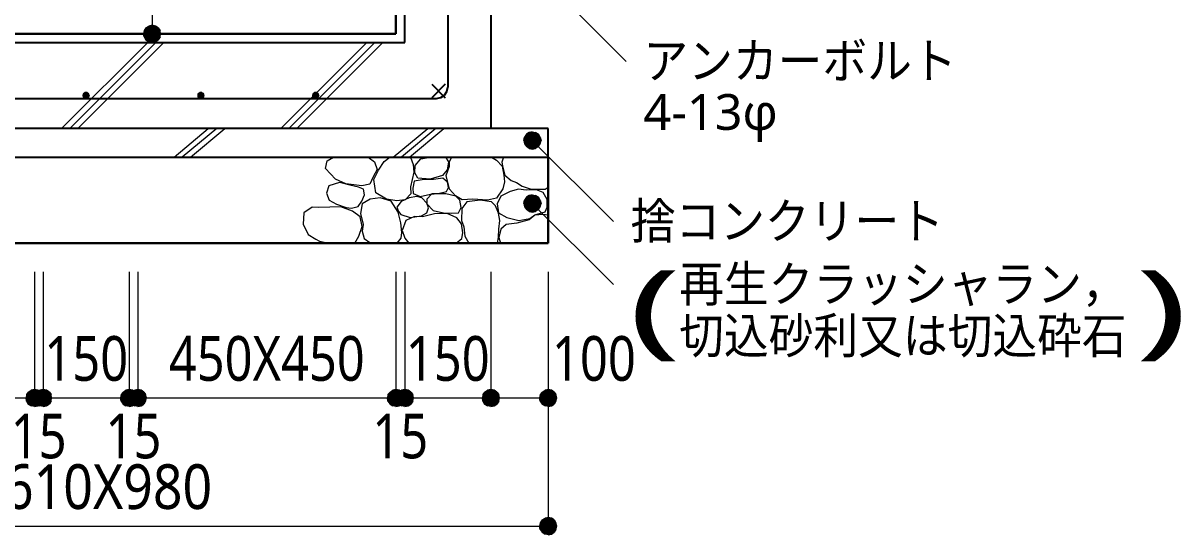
# Model space of a CAD drawing. Header units: millimetres. Extents: x 0 to 420, y 0 to 297.
# Drawn here: x 112.9 to 180.2, y 64.2 to 94 of the extents above; entities that cross this region are included whole.
import ezdxf
from ezdxf.enums import TextEntityAlignment as Align

# ---------------------------------------------------------------- set-up
doc = ezdxf.new("R2010")
doc.units = ezdxf.units.MM
doc.styles.add('kst32b', font='NotoSansJP-Variable.ttf')

msp = doc.modelspace()

# ---------------------------------------------------------------- hatches: boundary and pattern name
h = msp.add_hatch(color=7)
h.paths.add_polyline_path([(119.952, 93.536), (119.909, 93.345), (120.417, 93.345), (119.952, 93.536)])
h.paths.add_polyline_path([(119.909, 93.345), (120.417, 93.345), (119.952, 93.154), (119.909, 93.345)])
h.paths.add_polyline_path([(120.417, 93.345), (119.952, 93.154), (120.057, 92.985), (120.417, 93.345)])
h = msp.add_hatch(color=7)
h.paths.add_polyline_path([(120.417, 93.832), (120.227, 93.789), (120.417, 93.345), (120.417, 93.832)])
h.paths.add_polyline_path([(120.227, 93.789), (120.417, 93.345), (120.057, 93.684), (120.227, 93.789)])
h.paths.add_polyline_path([(120.417, 93.345), (120.057, 93.684), (119.952, 93.536), (120.417, 93.345)])
for points in [[(120.608, 93.789), (120.417, 93.832), (120.417, 93.345), (120.608, 93.789)], [(142.304, 87.609), (142.155, 87.503), (142.494, 87.143), (142.304, 87.609)], [(142.304, 83.947), (142.155, 83.841), (142.494, 83.481), (142.304, 83.947)], [(113.771, 72.623), (113.58, 72.665), (113.58, 72.178), (113.771, 72.623)], [(114.279, 72.623), (114.088, 72.665), (114.088, 72.178), (114.279, 72.623)], [(119.274, 72.623), (119.084, 72.665), (119.084, 72.178), (119.274, 72.623)], [(119.782, 72.623), (119.592, 72.665), (119.592, 72.178), (119.782, 72.623)], [(134.768, 72.623), (134.578, 72.665), (134.578, 72.178), (134.768, 72.623)], [(135.276, 72.623), (135.086, 72.665), (135.086, 72.178), (135.276, 72.623)], [(140.271, 72.623), (140.081, 72.665), (140.081, 72.178), (140.271, 72.623)], [(143.616, 72.623), (143.425, 72.665), (143.425, 72.178), (143.616, 72.623)], [(143.616, 65.193), (143.425, 65.236), (143.425, 64.728), (143.616, 65.193)]]:
    msp.add_hatch(color=7).paths.add_polyline_path(points)
h = msp.add_hatch(color=7)
h.paths.add_polyline_path([(120.904, 93.345), (120.883, 93.536), (120.417, 93.345), (120.904, 93.345)])
h.paths.add_polyline_path([(120.883, 93.536), (120.417, 93.345), (120.756, 93.684), (120.883, 93.536)])
h.paths.add_polyline_path([(120.417, 93.345), (120.756, 93.684), (120.608, 93.789), (120.417, 93.345)])
h = msp.add_hatch(color=7)
h.paths.add_polyline_path([(120.057, 92.985), (120.227, 92.879), (120.417, 93.345), (120.057, 92.985)])
h.paths.add_polyline_path([(120.227, 92.879), (120.417, 93.345), (120.417, 92.837), (120.227, 92.879)])
h.paths.add_polyline_path([(120.417, 93.345), (120.417, 92.837), (120.608, 92.879), (120.417, 93.345)])
h = msp.add_hatch(color=7)
h.paths.add_polyline_path([(120.608, 92.879), (120.756, 92.985), (120.417, 93.345), (120.608, 92.879)])
h.paths.add_polyline_path([(120.756, 92.985), (120.417, 93.345), (120.883, 93.154), (120.756, 92.985)])
h.paths.add_polyline_path([(120.417, 93.345), (120.883, 93.154), (120.904, 93.345), (120.417, 93.345)])
h = msp.add_hatch(color=7)
h.paths.add_polyline_path([(116.459, 89.853), (116.417, 89.747), (116.586, 89.747), (116.459, 89.853)])
h.paths.add_polyline_path([(116.417, 89.747), (116.586, 89.747), (116.459, 89.62), (116.417, 89.747)])
h.paths.add_polyline_path([(116.586, 89.747), (116.459, 89.62), (116.586, 89.577), (116.586, 89.747)])
h = msp.add_hatch(color=7)
h.paths.add_polyline_path([(116.755, 89.747), (116.692, 89.853), (116.586, 89.747), (116.755, 89.747)])
h.paths.add_polyline_path([(116.692, 89.853), (116.586, 89.747), (116.586, 89.895), (116.692, 89.853)])
h.paths.add_polyline_path([(116.586, 89.747), (116.586, 89.895), (116.459, 89.853), (116.586, 89.747)])
h = msp.add_hatch(color=7)
h.paths.add_polyline_path([(116.586, 89.577), (116.692, 89.62), (116.586, 89.747), (116.586, 89.577)])
h.paths.add_polyline_path([(116.692, 89.62), (116.586, 89.747), (116.755, 89.747), (116.692, 89.62)])
h = msp.add_hatch(color=7)
h.paths.add_polyline_path([(123.127, 89.853), (123.084, 89.747), (123.254, 89.747), (123.127, 89.853)])
h.paths.add_polyline_path([(123.084, 89.747), (123.254, 89.747), (123.127, 89.62), (123.084, 89.747)])
h.paths.add_polyline_path([(123.254, 89.747), (123.127, 89.62), (123.254, 89.577), (123.254, 89.747)])
h = msp.add_hatch(color=7)
h.paths.add_polyline_path([(123.423, 89.747), (123.359, 89.853), (123.254, 89.747), (123.423, 89.747)])
h.paths.add_polyline_path([(123.359, 89.853), (123.254, 89.747), (123.254, 89.895), (123.359, 89.853)])
h.paths.add_polyline_path([(123.254, 89.747), (123.254, 89.895), (123.127, 89.853), (123.254, 89.747)])
h = msp.add_hatch(color=7)
h.paths.add_polyline_path([(123.254, 89.577), (123.359, 89.62), (123.254, 89.747), (123.254, 89.577)])
h.paths.add_polyline_path([(123.359, 89.62), (123.254, 89.747), (123.423, 89.747), (123.359, 89.62)])
h = msp.add_hatch(color=7)
h.paths.add_polyline_path([(129.794, 89.853), (129.752, 89.747), (129.921, 89.747), (129.794, 89.853)])
h.paths.add_polyline_path([(129.752, 89.747), (129.921, 89.747), (129.794, 89.62), (129.752, 89.747)])
h.paths.add_polyline_path([(129.921, 89.747), (129.794, 89.62), (129.921, 89.577), (129.921, 89.747)])
h = msp.add_hatch(color=7)
h.paths.add_polyline_path([(130.09, 89.747), (130.027, 89.853), (129.921, 89.747), (130.09, 89.747)])
h.paths.add_polyline_path([(130.027, 89.853), (129.921, 89.747), (129.921, 89.895), (130.027, 89.853)])
h.paths.add_polyline_path([(129.921, 89.747), (129.921, 89.895), (129.794, 89.853), (129.921, 89.747)])
h = msp.add_hatch(color=7)
h.paths.add_polyline_path([(129.921, 89.577), (130.027, 89.62), (129.921, 89.747), (129.921, 89.577)])
h.paths.add_polyline_path([(130.027, 89.62), (129.921, 89.747), (130.09, 89.747), (130.027, 89.62)])
h = msp.add_hatch(color=7)
h.paths.add_polyline_path([(142.155, 87.503), (142.05, 87.334), (142.494, 87.143), (142.155, 87.503)])
h.paths.add_polyline_path([(142.05, 87.334), (142.494, 87.143), (142.007, 87.143), (142.05, 87.334)])
h.paths.add_polyline_path([(142.494, 87.143), (142.007, 87.143), (142.05, 86.953), (142.494, 87.143)])
h = msp.add_hatch(color=7)
h.paths.add_polyline_path([(142.854, 87.503), (142.685, 87.609), (142.494, 87.143), (142.854, 87.503)])
h.paths.add_polyline_path([(142.685, 87.609), (142.494, 87.143), (142.494, 87.651), (142.685, 87.609)])
h.paths.add_polyline_path([(142.494, 87.143), (142.494, 87.651), (142.304, 87.609), (142.494, 87.143)])
h = msp.add_hatch(color=7)
h.paths.add_polyline_path([(142.96, 86.953), (143.002, 87.143), (142.494, 87.143), (142.96, 86.953)])
h.paths.add_polyline_path([(143.002, 87.143), (142.494, 87.143), (142.96, 87.334), (143.002, 87.143)])
h.paths.add_polyline_path([(142.494, 87.143), (142.96, 87.334), (142.854, 87.503), (142.494, 87.143)])
h = msp.add_hatch(color=7)
h.paths.add_polyline_path([(142.05, 86.953), (142.155, 86.783), (142.494, 87.143), (142.05, 86.953)])
h.paths.add_polyline_path([(142.155, 86.783), (142.494, 87.143), (142.304, 86.678), (142.155, 86.783)])
h.paths.add_polyline_path([(142.494, 87.143), (142.304, 86.678), (142.494, 86.635), (142.494, 87.143)])
h = msp.add_hatch(color=7)
h.paths.add_polyline_path([(142.494, 86.635), (142.685, 86.678), (142.494, 87.143), (142.494, 86.635)])
h.paths.add_polyline_path([(142.685, 86.678), (142.494, 87.143), (142.854, 86.783), (142.685, 86.678)])
h.paths.add_polyline_path([(142.494, 87.143), (142.854, 86.783), (142.96, 86.953), (142.494, 87.143)])
h = msp.add_hatch(color=7)
h.paths.add_polyline_path([(142.155, 83.841), (142.05, 83.672), (142.494, 83.481), (142.155, 83.841)])
h.paths.add_polyline_path([(142.05, 83.672), (142.494, 83.481), (142.007, 83.481), (142.05, 83.672)])
h.paths.add_polyline_path([(142.494, 83.481), (142.007, 83.481), (142.05, 83.291), (142.494, 83.481)])
h = msp.add_hatch(color=7)
h.paths.add_polyline_path([(142.05, 83.291), (142.155, 83.121), (142.494, 83.481), (142.05, 83.291)])
h.paths.add_polyline_path([(142.155, 83.121), (142.494, 83.481), (142.304, 83.016), (142.155, 83.121)])
h.paths.add_polyline_path([(142.494, 83.481), (142.304, 83.016), (142.494, 82.973), (142.494, 83.481)])
h = msp.add_hatch(color=7)
h.paths.add_polyline_path([(142.854, 83.841), (142.685, 83.947), (142.494, 83.481), (142.854, 83.841)])
h.paths.add_polyline_path([(142.685, 83.947), (142.494, 83.481), (142.494, 83.989), (142.685, 83.947)])
h.paths.add_polyline_path([(142.494, 83.481), (142.494, 83.989), (142.304, 83.947), (142.494, 83.481)])
h = msp.add_hatch(color=7)
h.paths.add_polyline_path([(142.96, 83.291), (143.002, 83.481), (142.494, 83.481), (142.96, 83.291)])
h.paths.add_polyline_path([(143.002, 83.481), (142.494, 83.481), (142.96, 83.672), (143.002, 83.481)])
h.paths.add_polyline_path([(142.494, 83.481), (142.96, 83.672), (142.854, 83.841), (142.494, 83.481)])
h = msp.add_hatch(color=7)
h.paths.add_polyline_path([(142.494, 82.973), (142.685, 83.016), (142.494, 83.481), (142.494, 82.973)])
h.paths.add_polyline_path([(142.685, 83.016), (142.494, 83.481), (142.854, 83.121), (142.685, 83.016)])
h.paths.add_polyline_path([(142.494, 83.481), (142.854, 83.121), (142.96, 83.291), (142.494, 83.481)])
h = msp.add_hatch(color=7)
h.paths.add_polyline_path([(113.58, 72.665), (113.39, 72.623), (113.58, 72.178), (113.58, 72.665)])
h.paths.add_polyline_path([(113.39, 72.623), (113.58, 72.178), (113.221, 72.517), (113.39, 72.623)])
h.paths.add_polyline_path([(113.58, 72.178), (113.221, 72.517), (113.115, 72.369), (113.58, 72.178)])
h = msp.add_hatch(color=7)
h.paths.add_polyline_path([(114.088, 72.178), (114.046, 72.369), (113.58, 72.178), (114.088, 72.178)])
h.paths.add_polyline_path([(114.046, 72.369), (113.58, 72.178), (113.94, 72.517), (114.046, 72.369)])
h.paths.add_polyline_path([(113.58, 72.178), (113.94, 72.517), (113.771, 72.623), (113.58, 72.178)])
h = msp.add_hatch(color=7)
h.paths.add_polyline_path([(114.088, 72.665), (113.898, 72.623), (114.088, 72.178), (114.088, 72.665)])
h.paths.add_polyline_path([(113.898, 72.623), (114.088, 72.178), (113.729, 72.517), (113.898, 72.623)])
h.paths.add_polyline_path([(114.088, 72.178), (113.729, 72.517), (113.623, 72.369), (114.088, 72.178)])
h = msp.add_hatch(color=7)
h.paths.add_polyline_path([(114.575, 72.178), (114.554, 72.369), (114.088, 72.178), (114.575, 72.178)])
h.paths.add_polyline_path([(114.554, 72.369), (114.088, 72.178), (114.448, 72.517), (114.554, 72.369)])
h.paths.add_polyline_path([(114.088, 72.178), (114.448, 72.517), (114.279, 72.623), (114.088, 72.178)])
h = msp.add_hatch(color=7)
h.paths.add_polyline_path([(119.084, 72.665), (118.893, 72.623), (119.084, 72.178), (119.084, 72.665)])
h.paths.add_polyline_path([(118.893, 72.623), (119.084, 72.178), (118.724, 72.517), (118.893, 72.623)])
h.paths.add_polyline_path([(119.084, 72.178), (118.724, 72.517), (118.618, 72.369), (119.084, 72.178)])
h = msp.add_hatch(color=7)
h.paths.add_polyline_path([(119.592, 72.178), (119.549, 72.369), (119.084, 72.178), (119.592, 72.178)])
h.paths.add_polyline_path([(119.549, 72.369), (119.084, 72.178), (119.444, 72.517), (119.549, 72.369)])
h.paths.add_polyline_path([(119.084, 72.178), (119.444, 72.517), (119.274, 72.623), (119.084, 72.178)])
h = msp.add_hatch(color=7)
h.paths.add_polyline_path([(119.592, 72.665), (119.401, 72.623), (119.592, 72.178), (119.592, 72.665)])
h.paths.add_polyline_path([(119.401, 72.623), (119.592, 72.178), (119.232, 72.517), (119.401, 72.623)])
h.paths.add_polyline_path([(119.592, 72.178), (119.232, 72.517), (119.126, 72.369), (119.592, 72.178)])
h = msp.add_hatch(color=7)
h.paths.add_polyline_path([(120.079, 72.178), (120.036, 72.369), (119.592, 72.178), (120.079, 72.178)])
h.paths.add_polyline_path([(120.036, 72.369), (119.592, 72.178), (119.93, 72.517), (120.036, 72.369)])
h.paths.add_polyline_path([(119.592, 72.178), (119.93, 72.517), (119.782, 72.623), (119.592, 72.178)])
h = msp.add_hatch(color=7)
h.paths.add_polyline_path([(134.578, 72.665), (134.387, 72.623), (134.578, 72.178), (134.578, 72.665)])
h.paths.add_polyline_path([(134.387, 72.623), (134.578, 72.178), (134.239, 72.517), (134.387, 72.623)])
h.paths.add_polyline_path([(134.578, 72.178), (134.239, 72.517), (134.112, 72.369), (134.578, 72.178)])
h = msp.add_hatch(color=7)
h.paths.add_polyline_path([(135.086, 72.178), (135.043, 72.369), (134.578, 72.178), (135.086, 72.178)])
h.paths.add_polyline_path([(135.043, 72.369), (134.578, 72.178), (134.938, 72.517), (135.043, 72.369)])
h.paths.add_polyline_path([(134.578, 72.178), (134.938, 72.517), (134.768, 72.623), (134.578, 72.178)])
h = msp.add_hatch(color=7)
h.paths.add_polyline_path([(135.086, 72.665), (134.895, 72.623), (135.086, 72.178), (135.086, 72.665)])
h.paths.add_polyline_path([(134.895, 72.623), (135.086, 72.178), (134.726, 72.517), (134.895, 72.623)])
h.paths.add_polyline_path([(135.086, 72.178), (134.726, 72.517), (134.62, 72.369), (135.086, 72.178)])
h = msp.add_hatch(color=7)
h.paths.add_polyline_path([(135.594, 72.178), (135.551, 72.369), (135.086, 72.178), (135.594, 72.178)])
h.paths.add_polyline_path([(135.551, 72.369), (135.086, 72.178), (135.446, 72.517), (135.551, 72.369)])
h.paths.add_polyline_path([(135.086, 72.178), (135.446, 72.517), (135.276, 72.623), (135.086, 72.178)])
h = msp.add_hatch(color=7)
h.paths.add_polyline_path([(140.081, 72.665), (139.891, 72.623), (140.081, 72.178), (140.081, 72.665)])
h.paths.add_polyline_path([(139.891, 72.623), (140.081, 72.178), (139.721, 72.517), (139.891, 72.623)])
h.paths.add_polyline_path([(140.081, 72.178), (139.721, 72.517), (139.615, 72.369), (140.081, 72.178)])
h = msp.add_hatch(color=7)
h.paths.add_polyline_path([(140.589, 72.178), (140.547, 72.369), (140.081, 72.178), (140.589, 72.178)])
h.paths.add_polyline_path([(140.547, 72.369), (140.081, 72.178), (140.441, 72.517), (140.547, 72.369)])
h.paths.add_polyline_path([(140.081, 72.178), (140.441, 72.517), (140.271, 72.623), (140.081, 72.178)])
h = msp.add_hatch(color=7)
h.paths.add_polyline_path([(143.425, 72.665), (143.235, 72.623), (143.425, 72.178), (143.425, 72.665)])
h.paths.add_polyline_path([(143.235, 72.623), (143.425, 72.178), (143.066, 72.517), (143.235, 72.623)])
h.paths.add_polyline_path([(143.425, 72.178), (143.066, 72.517), (142.96, 72.369), (143.425, 72.178)])
h = msp.add_hatch(color=7)
h.paths.add_polyline_path([(143.912, 72.178), (143.87, 72.369), (143.425, 72.178), (143.912, 72.178)])
h.paths.add_polyline_path([(143.87, 72.369), (143.425, 72.178), (143.764, 72.517), (143.87, 72.369)])
h.paths.add_polyline_path([(143.425, 72.178), (143.764, 72.517), (143.616, 72.623), (143.425, 72.178)])
h = msp.add_hatch(color=7)
h.paths.add_polyline_path([(113.115, 72.369), (113.094, 72.178), (113.58, 72.178), (113.115, 72.369)])
h.paths.add_polyline_path([(113.094, 72.178), (113.58, 72.178), (113.115, 71.988), (113.094, 72.178)])
h.paths.add_polyline_path([(113.58, 72.178), (113.115, 71.988), (113.221, 71.819), (113.58, 72.178)])
h = msp.add_hatch(color=7)
h.paths.add_polyline_path([(113.221, 71.819), (113.39, 71.713), (113.58, 72.178), (113.221, 71.819)])
h.paths.add_polyline_path([(113.39, 71.713), (113.58, 72.178), (113.58, 71.67), (113.39, 71.713)])
h.paths.add_polyline_path([(113.58, 72.178), (113.58, 71.67), (113.771, 71.713), (113.58, 72.178)])
h = msp.add_hatch(color=7)
h.paths.add_polyline_path([(113.623, 72.369), (113.58, 72.178), (114.088, 72.178), (113.623, 72.369)])
h.paths.add_polyline_path([(113.58, 72.178), (114.088, 72.178), (113.623, 71.988), (113.58, 72.178)])
h.paths.add_polyline_path([(114.088, 72.178), (113.623, 71.988), (113.729, 71.819), (114.088, 72.178)])
h = msp.add_hatch(color=7)
h.paths.add_polyline_path([(113.771, 71.713), (113.94, 71.819), (113.58, 72.178), (113.771, 71.713)])
h.paths.add_polyline_path([(113.94, 71.819), (113.58, 72.178), (114.046, 71.988), (113.94, 71.819)])
h.paths.add_polyline_path([(113.58, 72.178), (114.046, 71.988), (114.088, 72.178), (113.58, 72.178)])
h = msp.add_hatch(color=7)
h.paths.add_polyline_path([(113.729, 71.819), (113.898, 71.713), (114.088, 72.178), (113.729, 71.819)])
h.paths.add_polyline_path([(113.898, 71.713), (114.088, 72.178), (114.088, 71.67), (113.898, 71.713)])
h.paths.add_polyline_path([(114.088, 72.178), (114.088, 71.67), (114.279, 71.713), (114.088, 72.178)])
h = msp.add_hatch(color=7)
h.paths.add_polyline_path([(114.279, 71.713), (114.448, 71.819), (114.088, 72.178), (114.279, 71.713)])
h.paths.add_polyline_path([(114.448, 71.819), (114.088, 72.178), (114.554, 71.988), (114.448, 71.819)])
h.paths.add_polyline_path([(114.088, 72.178), (114.554, 71.988), (114.575, 72.178), (114.088, 72.178)])
h = msp.add_hatch(color=7)
h.paths.add_polyline_path([(118.618, 72.369), (118.576, 72.178), (119.084, 72.178), (118.618, 72.369)])
h.paths.add_polyline_path([(118.576, 72.178), (119.084, 72.178), (118.618, 71.988), (118.576, 72.178)])
h.paths.add_polyline_path([(119.084, 72.178), (118.618, 71.988), (118.724, 71.819), (119.084, 72.178)])
h = msp.add_hatch(color=7)
h.paths.add_polyline_path([(118.724, 71.819), (118.893, 71.713), (119.084, 72.178), (118.724, 71.819)])
h.paths.add_polyline_path([(118.893, 71.713), (119.084, 72.178), (119.084, 71.67), (118.893, 71.713)])
h.paths.add_polyline_path([(119.084, 72.178), (119.084, 71.67), (119.274, 71.713), (119.084, 72.178)])
h = msp.add_hatch(color=7)
h.paths.add_polyline_path([(119.126, 72.369), (119.084, 72.178), (119.592, 72.178), (119.126, 72.369)])
h.paths.add_polyline_path([(119.084, 72.178), (119.592, 72.178), (119.126, 71.988), (119.084, 72.178)])
h.paths.add_polyline_path([(119.592, 72.178), (119.126, 71.988), (119.232, 71.819), (119.592, 72.178)])
h = msp.add_hatch(color=7)
h.paths.add_polyline_path([(119.274, 71.713), (119.444, 71.819), (119.084, 72.178), (119.274, 71.713)])
h.paths.add_polyline_path([(119.444, 71.819), (119.084, 72.178), (119.549, 71.988), (119.444, 71.819)])
h.paths.add_polyline_path([(119.084, 72.178), (119.549, 71.988), (119.592, 72.178), (119.084, 72.178)])
h = msp.add_hatch(color=7)
h.paths.add_polyline_path([(119.232, 71.819), (119.401, 71.713), (119.592, 72.178), (119.232, 71.819)])
h.paths.add_polyline_path([(119.401, 71.713), (119.592, 72.178), (119.592, 71.67), (119.401, 71.713)])
h.paths.add_polyline_path([(119.592, 72.178), (119.592, 71.67), (119.782, 71.713), (119.592, 72.178)])
h = msp.add_hatch(color=7)
h.paths.add_polyline_path([(119.782, 71.713), (119.93, 71.819), (119.592, 72.178), (119.782, 71.713)])
h.paths.add_polyline_path([(119.93, 71.819), (119.592, 72.178), (120.036, 71.988), (119.93, 71.819)])
h.paths.add_polyline_path([(119.592, 72.178), (120.036, 71.988), (120.079, 72.178), (119.592, 72.178)])
h = msp.add_hatch(color=7)
h.paths.add_polyline_path([(134.112, 72.369), (134.091, 72.178), (134.578, 72.178), (134.112, 72.369)])
h.paths.add_polyline_path([(134.091, 72.178), (134.578, 72.178), (134.112, 71.988), (134.091, 72.178)])
h.paths.add_polyline_path([(134.578, 72.178), (134.112, 71.988), (134.239, 71.819), (134.578, 72.178)])
h = msp.add_hatch(color=7)
h.paths.add_polyline_path([(134.239, 71.819), (134.387, 71.713), (134.578, 72.178), (134.239, 71.819)])
h.paths.add_polyline_path([(134.387, 71.713), (134.578, 72.178), (134.578, 71.67), (134.387, 71.713)])
h.paths.add_polyline_path([(134.578, 72.178), (134.578, 71.67), (134.768, 71.713), (134.578, 72.178)])
h = msp.add_hatch(color=7)
h.paths.add_polyline_path([(134.62, 72.369), (134.578, 72.178), (135.086, 72.178), (134.62, 72.369)])
h.paths.add_polyline_path([(134.578, 72.178), (135.086, 72.178), (134.62, 71.988), (134.578, 72.178)])
h.paths.add_polyline_path([(135.086, 72.178), (134.62, 71.988), (134.726, 71.819), (135.086, 72.178)])
h = msp.add_hatch(color=7)
h.paths.add_polyline_path([(134.768, 71.713), (134.938, 71.819), (134.578, 72.178), (134.768, 71.713)])
h.paths.add_polyline_path([(134.938, 71.819), (134.578, 72.178), (135.043, 71.988), (134.938, 71.819)])
h.paths.add_polyline_path([(134.578, 72.178), (135.043, 71.988), (135.086, 72.178), (134.578, 72.178)])
h = msp.add_hatch(color=7)
h.paths.add_polyline_path([(134.726, 71.819), (134.895, 71.713), (135.086, 72.178), (134.726, 71.819)])
h.paths.add_polyline_path([(134.895, 71.713), (135.086, 72.178), (135.086, 71.67), (134.895, 71.713)])
h.paths.add_polyline_path([(135.086, 72.178), (135.086, 71.67), (135.276, 71.713), (135.086, 72.178)])
h = msp.add_hatch(color=7)
h.paths.add_polyline_path([(135.276, 71.713), (135.446, 71.819), (135.086, 72.178), (135.276, 71.713)])
h.paths.add_polyline_path([(135.446, 71.819), (135.086, 72.178), (135.551, 71.988), (135.446, 71.819)])
h.paths.add_polyline_path([(135.086, 72.178), (135.551, 71.988), (135.594, 72.178), (135.086, 72.178)])
h = msp.add_hatch(color=7)
h.paths.add_polyline_path([(139.615, 72.369), (139.594, 72.178), (140.081, 72.178), (139.615, 72.369)])
h.paths.add_polyline_path([(139.594, 72.178), (140.081, 72.178), (139.615, 71.988), (139.594, 72.178)])
h.paths.add_polyline_path([(140.081, 72.178), (139.615, 71.988), (139.721, 71.819), (140.081, 72.178)])
h = msp.add_hatch(color=7)
h.paths.add_polyline_path([(139.721, 71.819), (139.891, 71.713), (140.081, 72.178), (139.721, 71.819)])
h.paths.add_polyline_path([(139.891, 71.713), (140.081, 72.178), (140.081, 71.67), (139.891, 71.713)])
h.paths.add_polyline_path([(140.081, 72.178), (140.081, 71.67), (140.271, 71.713), (140.081, 72.178)])
h = msp.add_hatch(color=7)
h.paths.add_polyline_path([(140.271, 71.713), (140.441, 71.819), (140.081, 72.178), (140.271, 71.713)])
h.paths.add_polyline_path([(140.441, 71.819), (140.081, 72.178), (140.547, 71.988), (140.441, 71.819)])
h.paths.add_polyline_path([(140.081, 72.178), (140.547, 71.988), (140.589, 72.178), (140.081, 72.178)])
h = msp.add_hatch(color=7)
h.paths.add_polyline_path([(142.96, 72.369), (142.917, 72.178), (143.425, 72.178), (142.96, 72.369)])
h.paths.add_polyline_path([(142.917, 72.178), (143.425, 72.178), (142.96, 71.988), (142.917, 72.178)])
h.paths.add_polyline_path([(143.425, 72.178), (142.96, 71.988), (143.066, 71.819), (143.425, 72.178)])
h = msp.add_hatch(color=7)
h.paths.add_polyline_path([(143.066, 71.819), (143.235, 71.713), (143.425, 72.178), (143.066, 71.819)])
h.paths.add_polyline_path([(143.235, 71.713), (143.425, 72.178), (143.425, 71.67), (143.235, 71.713)])
h.paths.add_polyline_path([(143.425, 72.178), (143.425, 71.67), (143.616, 71.713), (143.425, 72.178)])
h = msp.add_hatch(color=7)
h.paths.add_polyline_path([(143.616, 71.713), (143.764, 71.819), (143.425, 72.178), (143.616, 71.713)])
h.paths.add_polyline_path([(143.764, 71.819), (143.425, 72.178), (143.87, 71.988), (143.764, 71.819)])
h.paths.add_polyline_path([(143.425, 72.178), (143.87, 71.988), (143.912, 72.178), (143.425, 72.178)])
h = msp.add_hatch(color=7)
h.paths.add_polyline_path([(143.425, 65.236), (143.235, 65.193), (143.425, 64.728), (143.425, 65.236)])
h.paths.add_polyline_path([(143.235, 65.193), (143.425, 64.728), (143.066, 65.087), (143.235, 65.193)])
h.paths.add_polyline_path([(143.425, 64.728), (143.066, 65.087), (142.96, 64.918), (143.425, 64.728)])
h = msp.add_hatch(color=7)
h.paths.add_polyline_path([(142.96, 64.918), (142.917, 64.728), (143.425, 64.728), (142.96, 64.918)])
h.paths.add_polyline_path([(142.917, 64.728), (143.425, 64.728), (142.96, 64.537), (142.917, 64.728)])
h.paths.add_polyline_path([(143.425, 64.728), (142.96, 64.537), (143.066, 64.368), (143.425, 64.728)])
h = msp.add_hatch(color=7)
h.paths.add_polyline_path([(143.066, 64.368), (143.235, 64.262), (143.425, 64.728), (143.066, 64.368)])
h.paths.add_polyline_path([(143.235, 64.262), (143.425, 64.728), (143.425, 64.22), (143.235, 64.262)])
h.paths.add_polyline_path([(143.425, 64.728), (143.425, 64.22), (143.616, 64.262), (143.425, 64.728)])
h = msp.add_hatch(color=7)
h.paths.add_polyline_path([(143.912, 64.728), (143.87, 64.918), (143.425, 64.728), (143.912, 64.728)])
h.paths.add_polyline_path([(143.87, 64.918), (143.425, 64.728), (143.764, 65.087), (143.87, 64.918)])
h.paths.add_polyline_path([(143.425, 64.728), (143.764, 65.087), (143.616, 65.193), (143.425, 64.728)])
h = msp.add_hatch(color=7)
h.paths.add_polyline_path([(143.616, 64.262), (143.764, 64.368), (143.425, 64.728), (143.616, 64.262)])
h.paths.add_polyline_path([(143.764, 64.368), (143.425, 64.728), (143.87, 64.537), (143.764, 64.368)])
h.paths.add_polyline_path([(143.425, 64.728), (143.87, 64.537), (143.912, 64.728), (143.425, 64.728)])

# ---------------------------------------------------------------- linework, layer by layer
at = {"lineweight": 25}
for points in [[(135.086, 92.837), (135.086, 104.246)], [(137.583, 104.055), (137.583, 90.234)], [(140.081, 103.865), (140.081, 87.842)], [(98.086, 92.837), (135.086, 92.837)], [(136.652, 90.403), (137.435, 89.62)], [(137.435, 90.403), (136.652, 89.62)], [(136.917, 89.577), (137.176, 89.63), (137.388, 89.773), (137.531, 89.985), (137.583, 90.244)], [(96.245, 89.577), (136.927, 89.577)], [(143.425, 87.842), (89.747, 87.842)], [(143.425, 86.17), (143.425, 87.842)], [(89.747, 86.17), (143.425, 86.17)]]:
    msp.add_lwpolyline(points, dxfattribs=at)
at = {"lineweight": 13}
for points in [[(136.737, 102.955), (147.955, 91.736)], [(120.417, 100.012), (120.417, 93.345)], [(120.163, 92.837), (115.147, 87.842)], [(115.634, 87.842), (120.629, 92.837)], [(121.095, 92.837), (116.099, 87.842)], [(127.889, 87.842), (132.884, 92.837)], [(133.35, 92.837), (128.355, 87.842)], [(128.82, 87.842), (133.816, 92.837)], [(121.687, 86.17), (123.677, 87.842)], [(124.164, 87.842), (122.153, 86.17)], [(122.64, 86.17), (124.629, 87.842)], [(134.408, 86.17), (136.419, 87.842)], [(136.885, 87.842), (134.895, 86.17)], [(135.361, 86.17), (137.351, 87.842)], [(142.494, 87.143), (147.214, 82.423)], [(132.969, 86.17), (133.329, 85.894), (133.477, 85.45), (133.244, 85.027), (133.054, 84.603), (132.588, 84.497), (131.657, 84.624), (131.064, 84.899), (130.493, 85.513), (130.577, 85.958), (130.958, 86.17)], [(135.424, 86.17), (135.572, 85.746), (135.615, 85.302), (135.424, 84.455), (135.446, 84.032), (135.107, 83.693), (134.62, 83.629), (134.027, 83.735), (133.413, 84.095), (133.287, 84.878), (133.562, 85.407), (133.9, 85.915), (134.218, 86.17)], [(137.456, 86.17), (137.626, 85.894), (137.541, 85.429), (137.287, 85.111), (136.567, 84.899), (135.848, 84.942), (135.678, 85.259), (135.7, 85.683), (136.017, 86.064), (136.567, 86.17)], [(140.123, 86.17), (140.42, 86), (140.737, 85.64), (140.843, 85.132), (140.885, 84.73), (140.779, 84.328), (140.42, 83.778), (139.891, 83.672), (139.044, 83.735), (138.43, 83.693), (138.028, 83.926), (137.689, 84.307), (137.499, 85.111), (137.689, 85.64), (137.689, 85.915), (137.816, 86.17)], [(140.822, 86.17), (140.716, 85.873), (140.779, 85.577), (140.907, 85.132), (141.266, 84.815), (141.584, 84.688), (141.901, 84.476), (142.43, 84.307), (143.235, 84.307), (143.425, 84.434)], [(134.641, 81.174), (134.874, 81.471), (134.916, 81.788), (134.853, 82.359), (134.705, 82.973), (134.303, 83.608), (133.668, 83.799), (133.075, 83.735), (132.609, 83.46), (132.525, 82.889), (132.673, 82.254), (132.609, 81.873), (132.736, 81.449), (133.054, 81.216), (133.562, 81.174)], [(140.483, 81.174), (140.526, 81.513), (140.547, 81.979), (140.61, 82.487), (140.526, 82.91), (140.356, 83.333), (140.123, 83.566), (139.467, 83.672), (138.684, 83.566), (138.409, 83.185), (138.388, 82.487), (138.515, 82.127), (138.578, 81.576), (138.811, 81.174)], [(142.494, 83.481), (147.214, 78.761)], [(132.186, 81.174), (132.419, 81.576), (132.609, 82.148), (132.503, 82.698), (132.059, 83.037), (131.382, 83.291), (130.09, 83.248), (129.709, 83.27), (129.223, 82.931), (129.18, 82.275), (129.477, 81.682), (129.921, 81.407), (130.133, 81.28), (130.683, 81.174)], [(138.07, 81.174), (138.409, 81.449), (138.451, 81.767), (138.388, 82.296), (138.112, 82.635), (137.541, 82.889), (136.821, 82.868), (136.123, 82.698), (135.657, 82.719), (135.149, 82.487), (134.938, 81.915), (135.086, 81.471), (135.319, 81.174)], [(143.425, 82.804), (143.108, 82.846), (142.642, 82.804), (142.304, 82.529), (141.605, 82.338), (140.97, 82.254), (140.674, 81.979), (140.547, 81.492), (140.653, 81.174)], [(113.58, 79.502), (113.58, 72.178)], [(114.088, 79.502), (114.088, 72.178)], [(119.084, 79.502), (119.084, 72.178)], [(119.592, 79.502), (119.592, 72.178)], [(134.578, 79.502), (134.578, 72.178)], [(135.086, 79.502), (135.086, 72.178)], [(140.081, 79.502), (140.081, 72.178)], [(143.425, 79.502), (143.425, 64.728)], [(98.594, 72.178), (113.58, 72.178)], [(113.58, 72.178), (114.088, 72.178)], [(114.088, 72.178), (119.084, 72.178)], [(119.084, 72.178), (119.592, 72.178)], [(119.592, 72.178), (134.578, 72.178)], [(134.578, 72.178), (135.086, 72.178)], [(135.086, 72.178), (140.081, 72.178), (143.425, 72.178)], [(89.747, 64.728), (143.425, 64.728)]]:
    msp.add_lwpolyline(points, dxfattribs=at)
at = {"lineweight": 30}
for points in [[(134.578, 93.345), (134.578, 101.6)], [(98.594, 93.345), (134.578, 93.345)], [(143.425, 81.174), (143.425, 86.17)], [(89.747, 81.174), (143.425, 81.174)]]:
    msp.add_lwpolyline(points, dxfattribs=at)
at = {"lineweight": 0}
for points in [[(119.952, 93.536), (119.909, 93.345), (120.417, 93.345)], [(120.417, 93.345), (120.057, 93.684), (119.952, 93.536)], [(120.227, 93.789), (120.417, 93.345), (120.057, 93.684)], [(120.417, 93.832), (120.227, 93.789), (120.417, 93.345)], [(120.608, 93.789), (120.417, 93.832), (120.417, 93.345)], [(120.417, 93.345), (120.756, 93.684), (120.608, 93.789)], [(120.883, 93.536), (120.417, 93.345), (120.756, 93.684)], [(120.904, 93.345), (120.883, 93.536), (120.417, 93.345)], [(119.909, 93.345), (120.417, 93.345), (119.952, 93.154)], [(120.417, 93.345), (119.952, 93.154), (120.057, 92.985)], [(120.057, 92.985), (120.227, 92.879), (120.417, 93.345)], [(120.227, 92.879), (120.417, 93.345), (120.417, 92.837)], [(120.417, 93.345), (120.417, 92.837), (120.608, 92.879)], [(120.608, 92.879), (120.756, 92.985), (120.417, 93.345)], [(120.756, 92.985), (120.417, 93.345), (120.883, 93.154)], [(120.417, 93.345), (120.883, 93.154), (120.904, 93.345)], [(116.459, 89.853), (116.417, 89.747), (116.586, 89.747)], [(116.417, 89.747), (116.586, 89.747), (116.459, 89.62)], [(116.586, 89.747), (116.586, 89.895), (116.459, 89.853)], [(116.586, 89.747), (116.459, 89.62), (116.586, 89.577)], [(116.692, 89.853), (116.586, 89.747), (116.586, 89.895)], [(116.755, 89.747), (116.692, 89.853), (116.586, 89.747)], [(116.586, 89.577), (116.692, 89.62), (116.586, 89.747)], [(116.692, 89.62), (116.586, 89.747), (116.755, 89.747)], [(123.127, 89.853), (123.084, 89.747), (123.254, 89.747)], [(123.084, 89.747), (123.254, 89.747), (123.127, 89.62)], [(123.254, 89.747), (123.254, 89.895), (123.127, 89.853)], [(123.254, 89.747), (123.127, 89.62), (123.254, 89.577)], [(123.359, 89.853), (123.254, 89.747), (123.254, 89.895)], [(123.423, 89.747), (123.359, 89.853), (123.254, 89.747)], [(123.254, 89.577), (123.359, 89.62), (123.254, 89.747)], [(123.359, 89.62), (123.254, 89.747), (123.423, 89.747)], [(129.794, 89.853), (129.752, 89.747), (129.921, 89.747)], [(129.752, 89.747), (129.921, 89.747), (129.794, 89.62)], [(129.921, 89.747), (129.921, 89.895), (129.794, 89.853)], [(129.921, 89.747), (129.794, 89.62), (129.921, 89.577)], [(130.027, 89.853), (129.921, 89.747), (129.921, 89.895)], [(130.09, 89.747), (130.027, 89.853), (129.921, 89.747)], [(129.921, 89.577), (130.027, 89.62), (129.921, 89.747)], [(130.027, 89.62), (129.921, 89.747), (130.09, 89.747)], [(142.155, 87.503), (142.05, 87.334), (142.494, 87.143)], [(142.304, 87.609), (142.155, 87.503), (142.494, 87.143)], [(142.494, 87.143), (142.494, 87.651), (142.304, 87.609)], [(142.685, 87.609), (142.494, 87.143), (142.494, 87.651)], [(142.854, 87.503), (142.685, 87.609), (142.494, 87.143)], [(142.494, 87.143), (142.96, 87.334), (142.854, 87.503)], [(142.05, 87.334), (142.494, 87.143), (142.007, 87.143)], [(142.494, 87.143), (142.007, 87.143), (142.05, 86.953)], [(142.05, 86.953), (142.155, 86.783), (142.494, 87.143)], [(142.155, 86.783), (142.494, 87.143), (142.304, 86.678)], [(142.494, 87.143), (142.304, 86.678), (142.494, 86.635)], [(143.002, 87.143), (142.494, 87.143), (142.96, 87.334)], [(142.494, 86.635), (142.685, 86.678), (142.494, 87.143)], [(142.685, 86.678), (142.494, 87.143), (142.854, 86.783)], [(142.494, 87.143), (142.854, 86.783), (142.96, 86.953)], [(142.96, 86.953), (143.002, 87.143), (142.494, 87.143)], [(142.05, 83.672), (142.494, 83.481), (142.007, 83.481)], [(142.494, 83.481), (142.007, 83.481), (142.05, 83.291)], [(142.155, 83.841), (142.05, 83.672), (142.494, 83.481)], [(142.05, 83.291), (142.155, 83.121), (142.494, 83.481)], [(142.304, 83.947), (142.155, 83.841), (142.494, 83.481)], [(142.155, 83.121), (142.494, 83.481), (142.304, 83.016)], [(142.494, 83.481), (142.494, 83.989), (142.304, 83.947)], [(142.494, 83.481), (142.304, 83.016), (142.494, 82.973)], [(142.685, 83.947), (142.494, 83.481), (142.494, 83.989)], [(142.854, 83.841), (142.685, 83.947), (142.494, 83.481)], [(142.494, 83.481), (142.96, 83.672), (142.854, 83.841)], [(143.002, 83.481), (142.494, 83.481), (142.96, 83.672)], [(142.494, 82.973), (142.685, 83.016), (142.494, 83.481)], [(142.685, 83.016), (142.494, 83.481), (142.854, 83.121)], [(142.494, 83.481), (142.854, 83.121), (142.96, 83.291)], [(142.96, 83.291), (143.002, 83.481), (142.494, 83.481)], [(113.39, 72.623), (113.58, 72.178), (113.221, 72.517)], [(113.58, 72.665), (113.39, 72.623), (113.58, 72.178)], [(113.771, 72.623), (113.58, 72.665), (113.58, 72.178)], [(113.58, 72.178), (113.94, 72.517), (113.771, 72.623)], [(113.898, 72.623), (114.088, 72.178), (113.729, 72.517)], [(114.088, 72.665), (113.898, 72.623), (114.088, 72.178)], [(114.279, 72.623), (114.088, 72.665), (114.088, 72.178)], [(114.088, 72.178), (114.448, 72.517), (114.279, 72.623)], [(118.893, 72.623), (119.084, 72.178), (118.724, 72.517)], [(119.084, 72.665), (118.893, 72.623), (119.084, 72.178)], [(119.274, 72.623), (119.084, 72.665), (119.084, 72.178)], [(119.084, 72.178), (119.444, 72.517), (119.274, 72.623)], [(119.401, 72.623), (119.592, 72.178), (119.232, 72.517)], [(119.592, 72.665), (119.401, 72.623), (119.592, 72.178)], [(119.782, 72.623), (119.592, 72.665), (119.592, 72.178)], [(119.592, 72.178), (119.93, 72.517), (119.782, 72.623)], [(134.387, 72.623), (134.578, 72.178), (134.239, 72.517)], [(134.578, 72.665), (134.387, 72.623), (134.578, 72.178)], [(134.768, 72.623), (134.578, 72.665), (134.578, 72.178)], [(134.578, 72.178), (134.938, 72.517), (134.768, 72.623)], [(134.895, 72.623), (135.086, 72.178), (134.726, 72.517)], [(135.086, 72.665), (134.895, 72.623), (135.086, 72.178)], [(135.276, 72.623), (135.086, 72.665), (135.086, 72.178)], [(135.086, 72.178), (135.446, 72.517), (135.276, 72.623)], [(139.891, 72.623), (140.081, 72.178), (139.721, 72.517)], [(140.081, 72.665), (139.891, 72.623), (140.081, 72.178)], [(140.271, 72.623), (140.081, 72.665), (140.081, 72.178)], [(140.081, 72.178), (140.441, 72.517), (140.271, 72.623)], [(143.235, 72.623), (143.425, 72.178), (143.066, 72.517)], [(143.425, 72.665), (143.235, 72.623), (143.425, 72.178)], [(143.616, 72.623), (143.425, 72.665), (143.425, 72.178)], [(143.425, 72.178), (143.764, 72.517), (143.616, 72.623)], [(113.115, 72.369), (113.094, 72.178), (113.58, 72.178)], [(113.094, 72.178), (113.58, 72.178), (113.115, 71.988)], [(113.58, 72.178), (113.221, 72.517), (113.115, 72.369)], [(113.58, 72.178), (113.115, 71.988), (113.221, 71.819)], [(113.221, 71.819), (113.39, 71.713), (113.58, 72.178)], [(113.39, 71.713), (113.58, 72.178), (113.58, 71.67)], [(114.046, 72.369), (113.58, 72.178), (113.94, 72.517)], [(114.088, 72.178), (114.046, 72.369), (113.58, 72.178)], [(113.623, 72.369), (113.58, 72.178), (114.088, 72.178)], [(113.58, 72.178), (113.58, 71.67), (113.771, 71.713)], [(113.771, 71.713), (113.94, 71.819), (113.58, 72.178)], [(113.94, 71.819), (113.58, 72.178), (114.046, 71.988)], [(113.58, 72.178), (114.046, 71.988), (114.088, 72.178)], [(113.58, 72.178), (114.088, 72.178), (113.623, 71.988)], [(114.088, 72.178), (113.729, 72.517), (113.623, 72.369)], [(114.088, 72.178), (113.623, 71.988), (113.729, 71.819)], [(113.729, 71.819), (113.898, 71.713), (114.088, 72.178)], [(113.898, 71.713), (114.088, 72.178), (114.088, 71.67)], [(114.554, 72.369), (114.088, 72.178), (114.448, 72.517)], [(114.575, 72.178), (114.554, 72.369), (114.088, 72.178)], [(114.088, 72.178), (114.088, 71.67), (114.279, 71.713)], [(114.279, 71.713), (114.448, 71.819), (114.088, 72.178)], [(114.448, 71.819), (114.088, 72.178), (114.554, 71.988)], [(114.088, 72.178), (114.554, 71.988), (114.575, 72.178)], [(118.618, 72.369), (118.576, 72.178), (119.084, 72.178)], [(118.576, 72.178), (119.084, 72.178), (118.618, 71.988)], [(119.084, 72.178), (118.724, 72.517), (118.618, 72.369)], [(119.084, 72.178), (118.618, 71.988), (118.724, 71.819)], [(118.724, 71.819), (118.893, 71.713), (119.084, 72.178)], [(118.893, 71.713), (119.084, 72.178), (119.084, 71.67)], [(119.549, 72.369), (119.084, 72.178), (119.444, 72.517)], [(119.592, 72.178), (119.549, 72.369), (119.084, 72.178)], [(119.126, 72.369), (119.084, 72.178), (119.592, 72.178)], [(119.084, 72.178), (119.084, 71.67), (119.274, 71.713)], [(119.274, 71.713), (119.444, 71.819), (119.084, 72.178)], [(119.444, 71.819), (119.084, 72.178), (119.549, 71.988)], [(119.084, 72.178), (119.549, 71.988), (119.592, 72.178)], [(119.084, 72.178), (119.592, 72.178), (119.126, 71.988)], [(119.592, 72.178), (119.232, 72.517), (119.126, 72.369)], [(119.592, 72.178), (119.126, 71.988), (119.232, 71.819)], [(119.232, 71.819), (119.401, 71.713), (119.592, 72.178)], [(119.401, 71.713), (119.592, 72.178), (119.592, 71.67)], [(120.036, 72.369), (119.592, 72.178), (119.93, 72.517)], [(120.079, 72.178), (120.036, 72.369), (119.592, 72.178)], [(119.592, 72.178), (119.592, 71.67), (119.782, 71.713)], [(119.782, 71.713), (119.93, 71.819), (119.592, 72.178)], [(119.93, 71.819), (119.592, 72.178), (120.036, 71.988)], [(119.592, 72.178), (120.036, 71.988), (120.079, 72.178)], [(134.112, 72.369), (134.091, 72.178), (134.578, 72.178)], [(134.091, 72.178), (134.578, 72.178), (134.112, 71.988)], [(134.578, 72.178), (134.239, 72.517), (134.112, 72.369)], [(134.578, 72.178), (134.112, 71.988), (134.239, 71.819)], [(134.239, 71.819), (134.387, 71.713), (134.578, 72.178)], [(134.387, 71.713), (134.578, 72.178), (134.578, 71.67)], [(135.043, 72.369), (134.578, 72.178), (134.938, 72.517)], [(135.086, 72.178), (135.043, 72.369), (134.578, 72.178)], [(134.62, 72.369), (134.578, 72.178), (135.086, 72.178)], [(134.578, 72.178), (134.578, 71.67), (134.768, 71.713)], [(134.768, 71.713), (134.938, 71.819), (134.578, 72.178)], [(134.938, 71.819), (134.578, 72.178), (135.043, 71.988)], [(134.578, 72.178), (135.043, 71.988), (135.086, 72.178)], [(134.578, 72.178), (135.086, 72.178), (134.62, 71.988)], [(135.086, 72.178), (134.726, 72.517), (134.62, 72.369)], [(135.086, 72.178), (134.62, 71.988), (134.726, 71.819)], [(134.726, 71.819), (134.895, 71.713), (135.086, 72.178)], [(134.895, 71.713), (135.086, 72.178), (135.086, 71.67)], [(135.551, 72.369), (135.086, 72.178), (135.446, 72.517)], [(135.594, 72.178), (135.551, 72.369), (135.086, 72.178)], [(135.086, 72.178), (135.086, 71.67), (135.276, 71.713)], [(135.276, 71.713), (135.446, 71.819), (135.086, 72.178)], [(135.446, 71.819), (135.086, 72.178), (135.551, 71.988)], [(135.086, 72.178), (135.551, 71.988), (135.594, 72.178)], [(139.615, 72.369), (139.594, 72.178), (140.081, 72.178)], [(139.594, 72.178), (140.081, 72.178), (139.615, 71.988)], [(140.081, 72.178), (139.721, 72.517), (139.615, 72.369)], [(140.081, 72.178), (139.615, 71.988), (139.721, 71.819)], [(139.721, 71.819), (139.891, 71.713), (140.081, 72.178)], [(139.891, 71.713), (140.081, 72.178), (140.081, 71.67)], [(140.547, 72.369), (140.081, 72.178), (140.441, 72.517)], [(140.589, 72.178), (140.547, 72.369), (140.081, 72.178)], [(140.081, 72.178), (140.081, 71.67), (140.271, 71.713)], [(140.271, 71.713), (140.441, 71.819), (140.081, 72.178)], [(140.441, 71.819), (140.081, 72.178), (140.547, 71.988)], [(140.081, 72.178), (140.547, 71.988), (140.589, 72.178)], [(142.96, 72.369), (142.917, 72.178), (143.425, 72.178)], [(142.917, 72.178), (143.425, 72.178), (142.96, 71.988)], [(143.425, 72.178), (143.066, 72.517), (142.96, 72.369)], [(143.425, 72.178), (142.96, 71.988), (143.066, 71.819)], [(143.066, 71.819), (143.235, 71.713), (143.425, 72.178)], [(143.235, 71.713), (143.425, 72.178), (143.425, 71.67)], [(143.87, 72.369), (143.425, 72.178), (143.764, 72.517)], [(143.912, 72.178), (143.87, 72.369), (143.425, 72.178)], [(143.425, 72.178), (143.425, 71.67), (143.616, 71.713)], [(143.616, 71.713), (143.764, 71.819), (143.425, 72.178)], [(143.764, 71.819), (143.425, 72.178), (143.87, 71.988)], [(143.425, 72.178), (143.87, 71.988), (143.912, 72.178)], [(143.425, 65.236), (143.235, 65.193), (143.425, 64.728)], [(143.616, 65.193), (143.425, 65.236), (143.425, 64.728)], [(142.96, 64.918), (142.917, 64.728), (143.425, 64.728)], [(142.917, 64.728), (143.425, 64.728), (142.96, 64.537)], [(143.425, 64.728), (143.066, 65.087), (142.96, 64.918)], [(143.425, 64.728), (142.96, 64.537), (143.066, 64.368)], [(143.235, 65.193), (143.425, 64.728), (143.066, 65.087)], [(143.066, 64.368), (143.235, 64.262), (143.425, 64.728)], [(143.235, 64.262), (143.425, 64.728), (143.425, 64.22)], [(143.425, 64.728), (143.764, 65.087), (143.616, 65.193)], [(143.87, 64.918), (143.425, 64.728), (143.764, 65.087)], [(143.912, 64.728), (143.87, 64.918), (143.425, 64.728)], [(143.425, 64.728), (143.425, 64.22), (143.616, 64.262)], [(143.616, 64.262), (143.764, 64.368), (143.425, 64.728)], [(143.764, 64.368), (143.425, 64.728), (143.87, 64.537)], [(143.425, 64.728), (143.87, 64.537), (143.912, 64.728)]]:
    msp.add_lwpolyline(points, close=True, dxfattribs=at)
at = {"lineweight": 25}
for points in [[(116.734, 89.757), (116.722, 89.819), (116.688, 89.869), (116.637, 89.904), (116.575, 89.916), (116.514, 89.904), (116.463, 89.869), (116.429, 89.819), (116.417, 89.757), (116.429, 89.695), (116.463, 89.645), (116.514, 89.611), (116.575, 89.598), (116.637, 89.611), (116.688, 89.645), (116.722, 89.695)], [(123.402, 89.757), (123.389, 89.819), (123.355, 89.869), (123.305, 89.904), (123.243, 89.916), (123.181, 89.904), (123.131, 89.869), (123.097, 89.819), (123.084, 89.757), (123.097, 89.695), (123.131, 89.645), (123.181, 89.611), (123.243, 89.598), (123.305, 89.611), (123.355, 89.645), (123.389, 89.695)], [(130.069, 89.757), (130.057, 89.819), (130.023, 89.869), (129.972, 89.904), (129.91, 89.916), (129.849, 89.904), (129.798, 89.869), (129.764, 89.819), (129.752, 89.757), (129.764, 89.695), (129.798, 89.645), (129.849, 89.611), (129.91, 89.598), (129.972, 89.611), (130.023, 89.645), (130.057, 89.695)]]:
    msp.add_lwpolyline(points, close=True, dxfattribs=at)
at = {"lineweight": 13}
for points in [[(137.033, 84.053), (137.52, 84.18), (137.626, 84.413), (137.562, 84.709), (137.308, 84.942), (136.758, 84.878), (136.208, 84.878), (135.636, 84.772), (135.551, 84.37), (135.572, 84.053), (135.975, 83.884), (136.588, 84.011)], [(131.995, 83.206), (132.376, 83.312), (132.588, 83.608), (132.757, 83.989), (132.694, 84.307), (132.397, 84.434), (131.89, 84.54), (131.297, 84.688), (130.683, 84.497), (130.535, 84.074), (130.704, 83.672), (131.128, 83.439), (131.678, 83.248)], [(143.235, 82.995), (143.362, 83.27), (143.362, 83.714), (143.129, 84.116), (142.748, 84.264), (142.134, 84.243), (141.69, 84.307), (141.203, 84.18), (140.674, 83.905), (140.462, 83.46), (140.526, 82.931), (141.012, 82.656), (141.711, 82.487), (142.346, 82.613), (142.642, 82.825)], [(136.059, 82.762), (136.377, 82.931), (136.462, 83.227), (136.377, 83.503), (136.08, 83.799), (135.784, 83.884), (135.34, 83.799), (134.874, 83.587), (134.62, 83.27), (134.726, 83.016), (134.853, 82.846), (135.403, 82.656)], [(137.816, 82.91), (138.218, 82.931), (138.367, 83.248), (138.282, 83.672), (138.049, 83.905), (137.478, 84.032), (136.652, 84.032), (136.377, 83.735), (136.377, 83.46), (136.737, 83.079), (137.329, 82.931)]]:
    msp.add_lwpolyline(points, close=True, dxfattribs=at)

# ---------------------------------------------------------------- texts
at = {"style": 'kst32b'}
for s, height, p, p2 in [('アンカーボルト', 2.0791, (148.95, 90.741), (167.142, 90.741)), ('4-13φ', 2.0791, (148.95, 87.757), (156.747, 87.757)), ('捨コンクリート', 2.0791, (148.209, 81.428), (166.401, 81.428)), ('再生クラッシャラン，', 2.0791, (151.024, 77.766), (177.013, 77.766)), ('(          )', 4.33151, (148.082, 75.269), (180.568, 75.269)), ('切込砂利又は切込砕石', 2.0791, (151.024, 74.761), (177.013, 74.761)), ('150', 2.5989, (114.152, 73.173), (119.025, 73.173)), ('450X450', 2.5989, (121.391, 73.173), (132.761, 73.173)), ('150', 2.5989, (135.149, 73.173), (140.022, 73.173)), ('100', 2.5989, (143.637, 73.173), (148.51, 73.173)), ('15', 2.5989, (112.204, 68.665), (115.453, 68.665)), ('15', 2.5989, (117.708, 68.665), (120.956, 68.665)), ('15', 2.5989, (133.202, 68.665), (136.45, 68.665)), ('1,610X980', 2.5989, (109.284, 65.722), (123.902, 65.722))]:
    msp.add_text(s, height=height, dxfattribs=at).set_placement(p, p2, align=Align.FIT)

doc.saveas('drawing.dxf')
